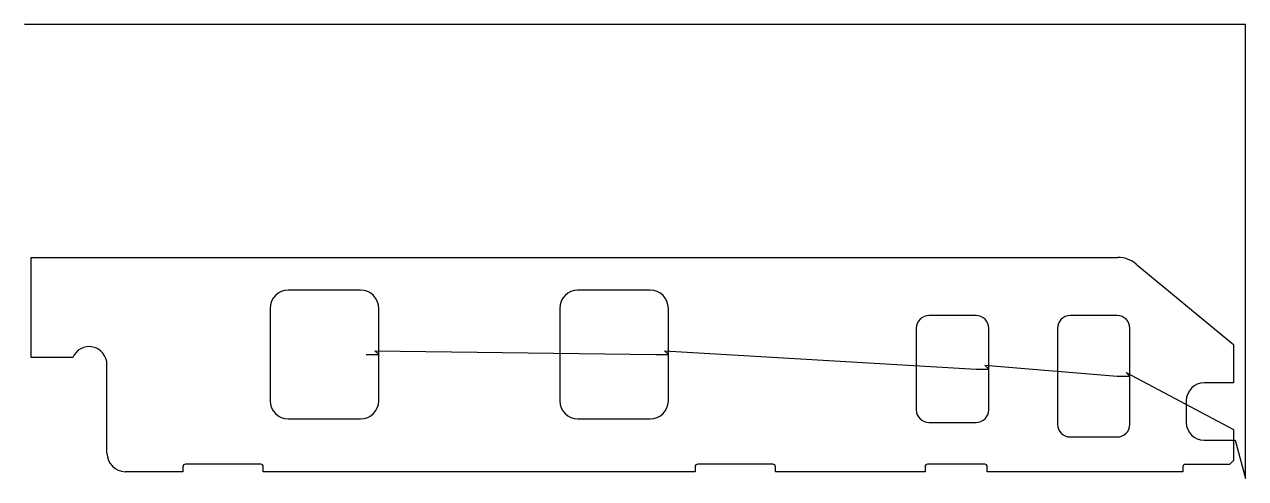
# Model space of a CAD drawing. Header units: metres. Extents: x 0 to 3373, y 0 to 1253.
import ezdxf

# ---------------------------------------------------------------- set-up
doc = ezdxf.new("R2010")
doc.units = ezdxf.units.M

msp = doc.modelspace()

# ---------------------------------------------------------------- linework, layer by layer
at = {"layer": 'TOOL_0'}
for p, q in [((1.001, 1253.243), (0.001, 1253.243)), ((3373.274, 1253.243), (1.001, 1253.243)), ((3373.274, 0.999), (3373.274, 1253.243)), ((19, 334.001), (19, 610.501)), ((19, 610.501), (3019.94, 610.501)), ((3071.424, 591.96), (3339.501, 370.103)), ((928.75, 519.751), (728.75, 519.751)), ((1728.75, 519.751), (1528.75, 519.751)), ((678.75, 469.751), (678.75, 214.751)), ((978.75, 342.251), (978.75, 469.751)), ((1478.75, 469.751), (1478.75, 214.751)), ((1778.75, 342.251), (1778.75, 469.751)), ((2628.75, 449.751), (2498.75, 449.751)), ((3018.75, 449.751), (2888.75, 449.751)), ((2463.75, 414.751), (2463.75, 189.751)), ((2663.75, 302.251), (2663.75, 414.751)), ((2853.75, 414.751), (2853.75, 149.751)), ((3053.75, 282.251), (3053.75, 414.751)), ((943.75, 342.251), (978.75, 342.251)), ((978.75, 342.251), (968.143, 352.858)), ((968.143, 352.858), (1743.75, 342.251)), ((978.75, 214.751), (978.75, 342.251)), ((1743.75, 342.251), (1778.75, 342.251)), ((1778.75, 342.251), (1768.143, 352.858)), ((1768.143, 352.858), (2628.75, 302.251)), ((1778.75, 214.751), (1778.75, 342.251)), ((3339.501, 370.103), (3339.501, 264)), ((133.418, 334.001), (19, 334.001)), ((228, 69.751), (228, 314.751)), ((2663.75, 302.251), (2653.143, 312.858)), ((2653.143, 312.858), (3018.75, 282.251)), ((2628.75, 302.251), (2663.75, 302.251)), ((2663.75, 189.751), (2663.75, 302.251)), ((3018.75, 282.251), (3053.75, 282.251)), ((3053.75, 282.251), (3043.143, 292.858)), ((3043.143, 292.858), (3339.5, 135.821)), ((3053.75, 149.751), (3053.75, 282.251)), ((3339.501, 264), (3258.751, 264)), ((3209.501, 214.75), (3209.501, 154.75)), ((728.75, 164.751), (928.75, 164.751)), ((1528.75, 164.751), (1728.75, 164.751)), ((2498.75, 154.751), (2628.75, 154.751)), ((3339.5, 135.821), (3339.5, 105.501)), ((2888.75, 114.751), (3018.75, 114.751)), ((3258.751, 105.5), (3339.501, 105.5)), ((3339.5, 105.501), (3339.5, 49.44)), ((3339.501, 105.5), (3344.812, 105.5)), ((3344.812, 105.5), (3373.274, -0.001)), ((652.75, 39.751), (444.75, 39.751)), ((2067.75, 39.751), (1859.75, 39.751)), ((2652.75, 39.751), (2494.75, 39.751)), ((3329.061, 39.001), (3206.75, 39.001)), ((3339.5, 49.44), (3329.061, 39.001)), ((437.75, 19.001), (278.75, 19.001)), ((437.75, 32.751), (437.75, 19.001)), ((659.75, 19.001), (659.75, 32.751)), ((1852.75, 19.001), (659.75, 19.001)), ((1852.75, 32.751), (1852.75, 19.001)), ((2074.75, 19.001), (2074.75, 32.751)), ((2487.75, 19.001), (2074.75, 19.001)), ((2487.75, 32.751), (2487.75, 19.001)), ((2659.75, 19.001), (2659.75, 32.751)), ((3199.5, 19.001), (2659.75, 19.001)), ((3199.5, 31.751), (3199.5, 19.001)), ((3373.274, -0.001), (3373.274, 0.999)), ((3373.274, 0.999), (3373.274, -0.001)), ((3373.274, -0.001), (3373.274, 0.999)), ((3373.274, -0.001), (3373.274, -0.001))]:
    msp.add_line(p, q, dxfattribs=at)
for centre, radius, start, end in [((3019.94, 529.751), 80.75, 50.388935, 90), ((728.75, 469.751), 50, 90, 180), ((928.75, 469.751), 50, 0, 90), ((1528.75, 469.751), 50, 90, 180), ((1728.75, 469.751), 50, 0, 90), ((2498.75, 414.751), 35, 90, 180), ((2628.75, 414.751), 35, 0, 90), ((2888.75, 414.751), 35, 90, 180), ((3018.75, 414.751), 35, 0, 90), ((178.75, 314.751), 49.25, 0, 156.991746), ((3258.751, 214.75), 49.25, 90, 180), ((728.75, 214.751), 50, 180, 270), ((928.75, 214.751), 50, 270, 0), ((1528.75, 214.751), 50, 180, 270), ((1728.75, 214.751), 50, 270, 0), ((2498.75, 189.751), 35, 180, 270), ((2628.75, 189.751), 35, 270, 0), ((2888.75, 149.751), 35, 180, 270), ((3018.75, 149.751), 35, 270, 0), ((3258.751, 154.75), 49.25, 180, 270), ((278.75, 69.751), 50.75, 180, 270), ((444.75, 32.751), 7, 90, 180), ((652.75, 32.751), 7, 0, 90), ((1859.75, 32.751), 7, 90, 180), ((2067.75, 32.751), 7, 0, 90), ((2494.75, 32.751), 7, 90, 180), ((2652.75, 32.751), 7, 0, 90), ((3206.75, 31.751), 7.25, 90, 180)]:
    msp.add_arc(centre, radius, start, end, dxfattribs=at)

doc.saveas('drawing.dxf')
